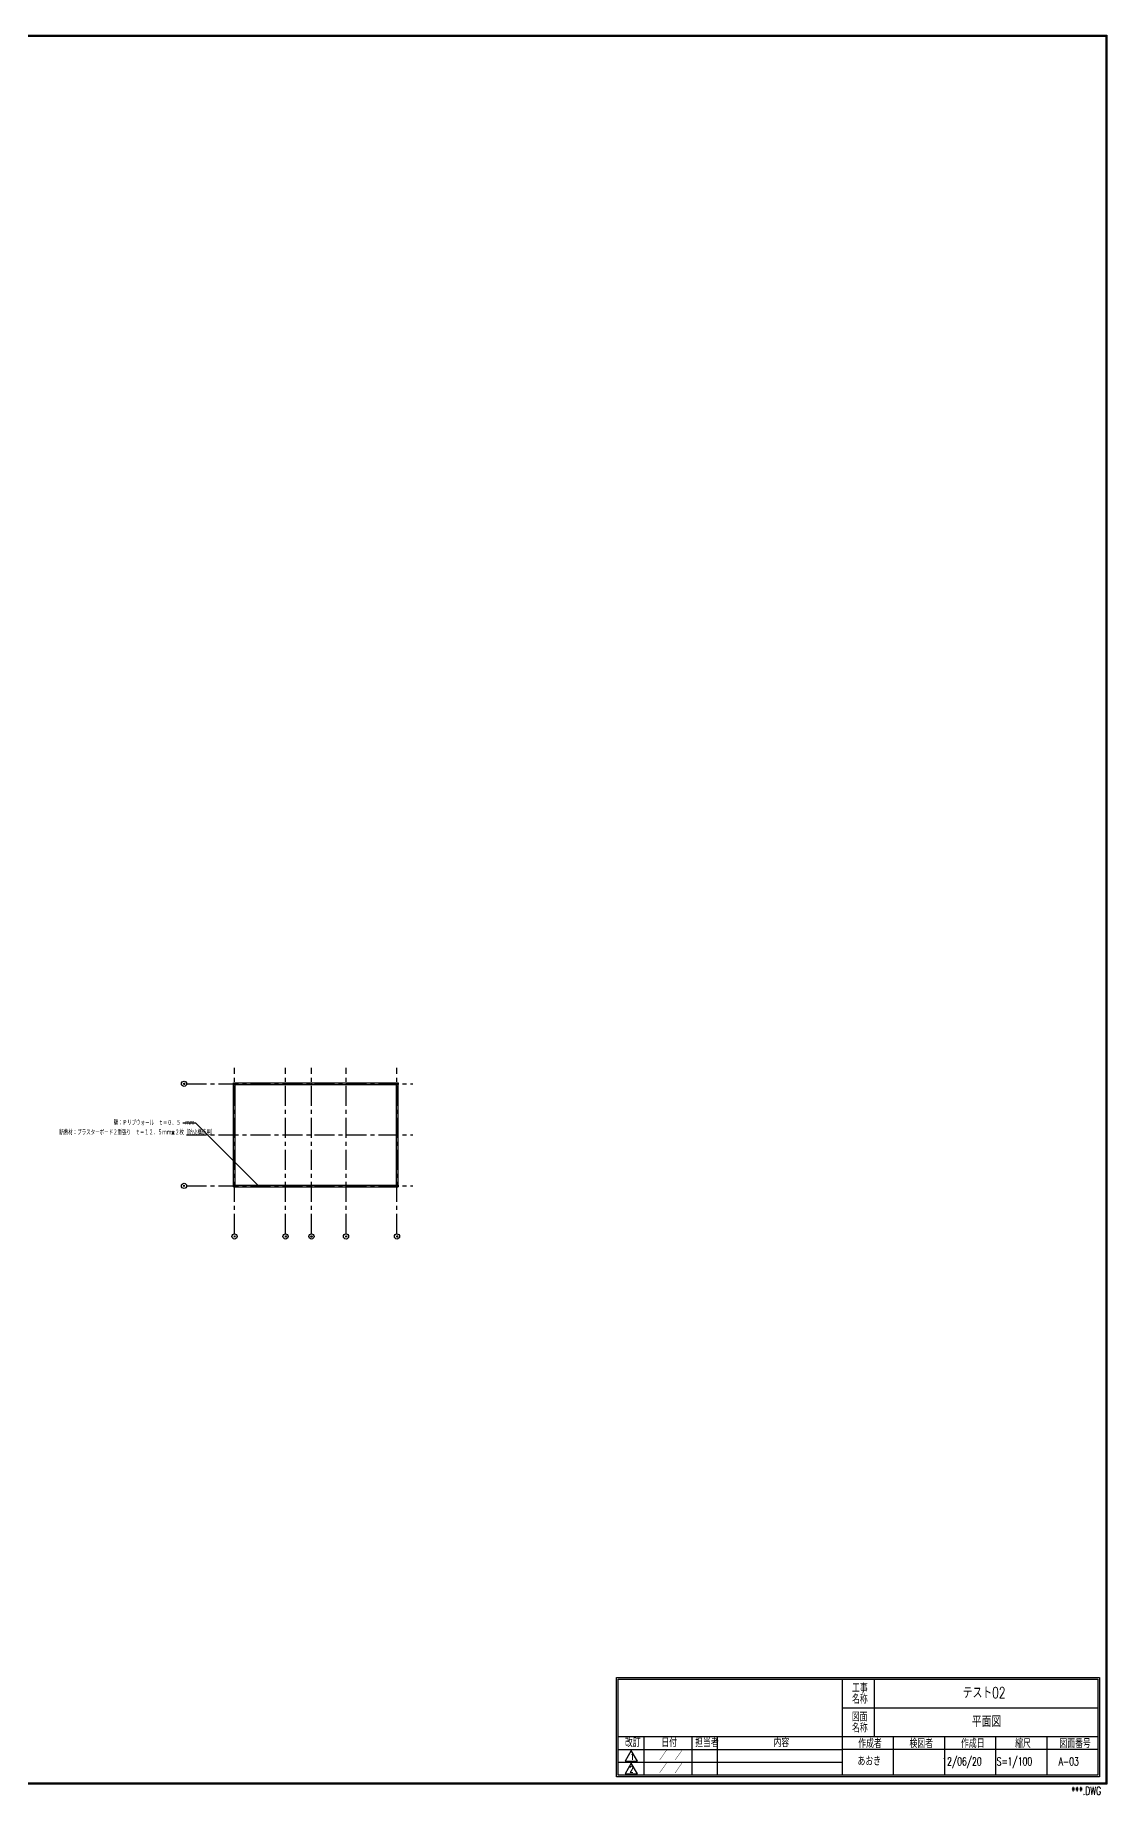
# Model space of a CAD drawing. Extents: x 1366 to 82739, y 2041 to 57026.
# Drawn here: x 49231 to 82739, y 2041 to 57026 of the extents above; entities that cross this region are included whole.
import ezdxf

# ---------------------------------------------------------------- set-up
doc = ezdxf.new("R2010")
doc.units = 0
doc.header["$LTSCALE"] = 500
doc.linetypes.add('CENTER', pattern=[2, 1.25, -0.25, 0.25, -0.25])
for name, color, linetype in [('CENTER', 2, 'CENTER'), ('MOJI', 7, 'Continuous'), ('SUNPO', 2, 'Continuous'), ('WAKU', 7, 'Continuous'), ('ZU2', 3, 'Continuous')]:
    doc.layers.add(name, color=color, linetype=linetype)
doc.styles.get("Standard").update_dxf_attribs({"font": 'simplex', "width": 0.7, "bigfont": 'bigfont'})

msp = doc.modelspace()

# ---------------------------------------------------------------- linework, layer by layer
at = {"layer": 'CENTER', "linetype": 'CENTER'}
for p, q in [((55466, 19570), (55466, 24758)), ((57060, 19570), (57060, 24758)), ((57870, 19570), (57870, 24758)), ((58950, 19570), (58950, 24758)), ((60544, 19570), (60544, 24758)), ((60544, 19570), (60544, 24758)), ((53966, 24258), (61044, 24258)), ((53966, 24258), (61044, 24258)), ((53966, 22664), (61044, 22664)), ((53966, 21070), (61044, 21070))]:
    msp.add_line(p, q, dxfattribs=at)
at = {"layer": 'CENTER', "linetype": 'Continuous'}
for centre in [(53885, 24258), (53885, 24258), (53885, 21070), (55466, 19490), (57060, 19490), (57870, 19490), (58950, 19490), (60544, 19490), (60544, 19490)]:
    msp.add_circle(centre, 81, dxfattribs=at)
at = {"layer": 'MOJI', "linetype": 'Continuous'}
for p, q in [((67409, 5708), (82509, 5708)), ((67409, 2608), (67409, 5708)), ((67459, 2658), (67459, 5658)), ((67459, 5658), (82459, 5658)), ((74459, 5658), (74459, 2658)), ((75459, 5658), (75459, 3858)), ((82459, 5658), (82459, 2658)), ((82509, 5708), (82509, 2608)), ((74459, 4758), (82459, 4758)), ((82459, 3858), (67459, 3858)), ((68259, 3858), (68259, 2658)), ((69759, 3858), (69759, 2658)), ((70559, 3858), (70559, 2658)), ((76059, 3858), (76059, 2658)), ((77659, 3858), (77659, 2658)), ((79259, 3858), (79259, 2658)), ((80859, 3858), (80859, 2658)), ((67459, 3458), (74459, 3458)), ((67868, 3428), (67677, 3097)), ((68060, 3097), (67868, 3428)), ((82459, 3458), (74459, 3458)), ((67459, 3058), (74459, 3058)), ((67677, 3097), (68060, 3097)), ((67868, 3028), (67677, 2697)), ((68060, 2697), (67868, 3028)), ((82509, 2608), (67409, 2608)), ((82459, 2658), (67459, 2658)), ((67677, 2697), (68060, 2697))]:
    msp.add_line(p, q, dxfattribs=at)
at = {"layer": 'SUNPO', "linetype": 'Continuous'}
for p in [(53847, 23038), (56247, 21038)]:
    msp.add_line(p, (54247, 23038), dxfattribs=at)
at = {"layer": 'WAKU', "linetype": 'Continuous'}
for p, q in [((1366, 57026), (82739, 57026)), ((1396, 56996), (82709, 56996)), ((82709, 56996), (82709, 2408)), ((82739, 57026), (82739, 2378)), ((82739, 2378), (1366, 2378)), ((82709, 2408), (1396, 2408))]:
    msp.add_line(p, q, dxfattribs=at)
at = {"layer": 'ZU2', "linetype": 'Continuous'}
for p, q in [((55434, 24290), (57060, 24290)), ((55434, 24290), (55434, 24240)), ((55434, 22664), (55434, 24290)), ((55434, 24290), (55484, 24290)), ((55434, 24240), (57060, 24240)), ((55484, 22664), (55484, 24290)), ((57060, 24290), (57060, 24240)), ((57060, 24290), (57870, 24290)), ((57060, 24290), (57060, 24240)), ((57060, 24240), (57870, 24240)), ((57870, 24290), (57870, 24240)), ((57870, 24290), (58950, 24290)), ((57870, 24290), (57870, 24240)), ((57870, 24240), (58950, 24240)), ((58950, 24290), (58950, 24240)), ((58950, 24290), (60576, 24290)), ((58950, 24290), (58950, 24240)), ((58950, 24240), (60576, 24240)), ((60526, 22664), (60526, 24290)), ((60526, 24290), (60576, 24290)), ((60576, 24290), (60576, 24240)), ((60576, 22664), (60576, 24290)), ((55434, 21038), (55434, 22664)), ((55434, 22664), (55484, 22664)), ((55434, 22664), (55484, 22664)), ((55484, 21038), (55484, 22664)), ((60526, 21038), (60526, 22664)), ((60526, 22664), (60576, 22664)), ((60526, 22664), (60576, 22664)), ((60576, 21038), (60576, 22664)), ((55434, 21088), (57060, 21088)), ((55434, 21088), (55434, 21038)), ((55434, 21038), (57060, 21038)), ((55434, 21038), (55484, 21038)), ((57060, 21088), (57060, 21038)), ((57060, 21088), (57870, 21088)), ((57060, 21088), (57060, 21038)), ((57060, 21038), (57870, 21038)), ((57870, 21088), (57870, 21038)), ((57870, 21088), (58950, 21088)), ((57870, 21088), (57870, 21038)), ((57870, 21038), (58950, 21038)), ((58950, 21088), (58950, 21038)), ((58950, 21088), (60576, 21088)), ((58950, 21088), (58950, 21038)), ((58950, 21038), (60576, 21038)), ((60526, 21038), (60576, 21038)), ((60576, 21088), (60576, 21038))]:
    msp.add_line(p, q, dxfattribs=at)

# ---------------------------------------------------------------- texts
at = {"layer": 'MOJI', "linetype": 'Continuous'}
for s, height, width, p in [('Y3', 45, 0.666667, (53855, 24235)), ('Y2', 45, 0.666667, (53855, 24235)), ('壁：Ｐリブウォール\u3000ｔ＝０．５\u3000ｍｍ', 150, 0.666667, (51687, 22963)), ('断熱材：プラスターボード２重張り\u3000ｔ＝１２．５ｍｍ×２枚（防火構造用）', 150, 0.666667, (49987, 22663)), ('Y1', 45, 0.666667, (53855, 21048)), ('X1', 45, 0.666667, (55436, 19467)), ('X2', 45, 0.666667, (57030, 19467)), ('X3', 45, 0.666667, (57840, 19467)), ('X4', 45, 0.666667, (58920, 19467)), ('X5', 45, 0.666667, (60514, 19467)), ('工事', 250, 0.7, (74772, 5243)), ('名称', 250, 0.7, (74772, 4893)), ('テスト02', 350, 0.7, (78234, 5058)), ('図面', 250, 0.7, (74766, 4343)), ('平面図', 350, 0.7, (78518, 4158)), ('名称', 250, 0.7, (74772, 3993)), ('改訂', 250, 0.7, (67672, 3535)), ('1', 200, 0.7, (67842, 3135)), ('  ／  ／  ', 250, 0.7, (68504, 3128)), ('日付', 250, 0.7, (68810, 3535)), ('担当者', 250, 0.7, (69867, 3535)), ('内容', 250, 0.7, (72316, 3535)), ('作成者', 250, 0.7, (74967, 3508)), ('検図者', 250, 0.7, (76567, 3508)), ('作成日', 250, 0.7, (78179, 3508)), ('縮尺', 250, 0.7, (79872, 3508)), ('図面番号', 250, 0.7, (81256, 3508)), ('2', 200, 0.7, (67812, 2735)), ('  ／  ／  ', 250, 0.7, (68504, 2728)), ('あおき', 250, 0.7, (74944, 2958)), ('12/06/20', 250, 0.7, (77595, 2958)), ('S=1/100', 250, 0.7, (79294, 2958)), ('A-03', 250, 0.7, (81233, 2958)), ('***.DWG', 250, 0.7, (81629, 2041))]:
    msp.add_text(s, height=height, dxfattribs=dict(at, width=width)).set_placement(p)

doc.saveas('drawing.dxf')
